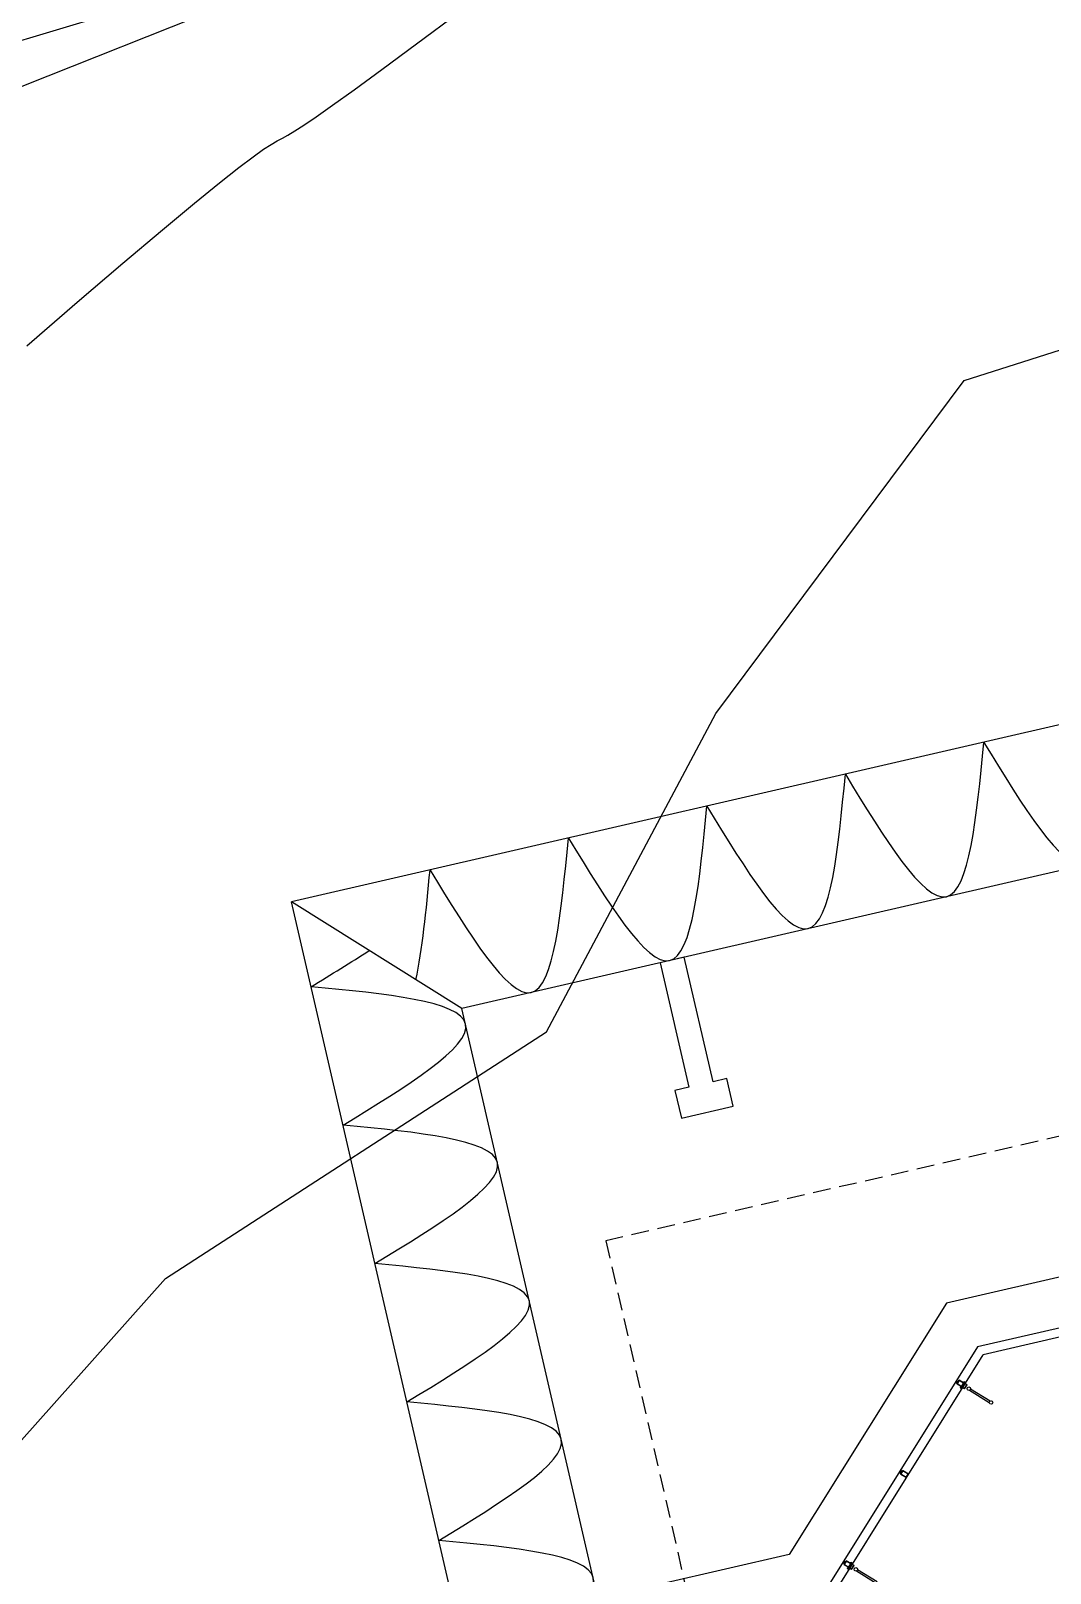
# Model space of a CAD drawing. Extents: x -1592 to 8, y 0 to 418.
# Drawn here: x -1535.48 to -1521.13, y 342.48 to 364.2 of the extents above; entities that cross this region are included whole.
import ezdxf

# ---------------------------------------------------------------- set-up
doc = ezdxf.new("R2010")
doc.units = 0
doc.header["$LTSCALE"] = 0.5
doc.header["$MEASUREMENT"] = 0
doc.linetypes.add('HIDDEN', pattern=[0.375, 0.25, -0.125])
for name, color, linetype in [('columnas', 4, 'CONTINUOUS'), ('DISEÑO-LINEA-PROPIEDAD', 1, 'CONTINUOUS'), ('fib-optica', 2, 'CONTINUOUS'), ('paredes', 1, 'CONTINUOUS'), ('PROYECCIONES', 6, 'HIDDEN'), ('TALUD', 5, 'CONTINUOUS'), ('texturas', 6, 'CONTINUOUS'), ('UCR-CURVAS1', 1, 'CONTINUOUS'), ('ventanas', 1, 'CONTINUOUS'), ('vidrio', 6, 'CONTINUOUS')]:
    doc.layers.add(name, color=color, linetype=linetype)

# ---------------------------------------------------------------- blocks, each defined once
blk = doc.blocks.new('apoymuro-cortina')
at = {"layer": 'vidrio', "color": 1, "linetype": 'Continuous'}
for p, q in [((0, 0), (-0.099, 0)), ((0, -0.057), (0, 0)), ((-0.125, -0.001), (-0.125, -0.057)), ((-0.119, 0), (-0.124, 0)), ((-0.124, -0.057), (-0.119, -0.057)), ((-0.122, -0.01), (-0.122, -0.003)), ((-0.122, -0.032), (-0.122, -0.013)), ((-0.096, -0.032), (-0.122, -0.032)), ((-0.122, -0.035), (-0.096, -0.035)), ((-0.122, -0.044), (-0.122, -0.035)), ((-0.122, -0.054), (-0.122, -0.048)), ((-0.121, -0.003), (-0.12, -0.003)), ((-0.12, -0.01), (-0.121, -0.01)), ((-0.121, -0.013), (-0.119, -0.013)), ((-0.119, -0.045), (-0.121, -0.045)), ((-0.121, -0.047), (-0.12, -0.047)), ((-0.12, -0.055), (-0.121, -0.055)), ((-0.12, -0.003), (-0.12, -0.004)), ((-0.12, -0.009), (-0.12, -0.01)), ((-0.12, -0.047), (-0.12, -0.048)), ((-0.12, -0.054), (-0.12, -0.055)), ((-0.119, -0.004), (-0.119, -0.001)), ((-0.119, -0.012), (-0.119, -0.009)), ((-0.119, -0.048), (-0.119, -0.045)), ((-0.119, -0.057), (-0.119, -0.054)), ((-0.1, -0.001), (-0.1, -0.004)), ((-0.1, -0.009), (-0.1, -0.012)), ((-0.1, -0.045), (-0.1, -0.048)), ((-0.1, -0.054), (-0.1, -0.057)), ((-0.099, -0.013), (-0.097, -0.013)), ((-0.097, -0.045), (-0.099, -0.045)), ((-0.099, -0.057), (-0.094, -0.057)), ((-0.098, -0.003), (-0.097, -0.003)), ((-0.098, -0.004), (-0.098, -0.003)), ((-0.098, -0.01), (-0.098, -0.009)), ((-0.097, -0.01), (-0.098, -0.01)), ((-0.098, -0.047), (-0.097, -0.047)), ((-0.098, -0.048), (-0.098, -0.047)), ((-0.098, -0.055), (-0.098, -0.054)), ((-0.097, -0.055), (-0.098, -0.055)), ((-0.096, -0.003), (-0.096, -0.01)), ((-0.096, -0.013), (-0.096, -0.032)), ((-0.096, -0.035), (-0.096, -0.044)), ((-0.096, -0.048), (-0.096, -0.054)), ((-0.094, -0.057), (0, -0.057)), ((-0.093, -0.003), (-0.093, -0.054)), ((-0.004, -0.003), (-0.093, -0.003)), ((-0.093, -0.055), (-0.004, -0.055)), ((-0.003, -0.054), (-0.003, -0.003))]:
    blk.add_line(p, q, dxfattribs=at)
at = {"layer": 'vidrio', "linetype": 'Continuous'}
for p, q in [((-0.04, 0.002), (-0.04, 0.005)), ((-0.04, 0.005), (0.031, 0.005)), ((0.027, 0.002), (-0.04, 0.002)), ((-0.032, 0.006), (-0.032, 0.008)), ((-0.032, 0.008), (-0.006, 0.008)), ((-0.006, 0.006), (-0.032, 0.006)), ((-0.009, 0.01), (-0.029, 0.01)), ((-0.029, 0.01), (-0.029, 0.008)), ((-0.029, 0.008), (-0.009, 0.008)), ((-0.028, 0.011), (-0.028, 0.02)), ((-0.026, 0.021), (-0.011, 0.021)), ((-0.011, 0.011), (-0.026, 0.011)), ((-0.024, 0.02), (-0.024, 0.011)), ((-0.015, 0.021), (-0.023, 0.021)), ((-0.014, 0.011), (-0.014, 0.02)), ((-0.009, 0.02), (-0.009, 0.011)), ((-0.009, 0.008), (-0.009, 0.01)), ((-0.006, 0.008), (-0.006, 0.006)), ((0.027, -0.059), (0.027, 0.002)), ((0.031, -0.063), (0.031, 0.005)), ((-0.105, -0.044), (-0.113, -0.044)), ((-0.04, -0.059), (0.027, -0.059)), ((-0.04, -0.063), (-0.04, -0.059)), ((0.031, -0.063), (-0.04, -0.063)), ((-0.032, -0.063), (-0.032, -0.065)), ((-0.006, -0.063), (-0.032, -0.063)), ((-0.032, -0.065), (-0.006, -0.065)), ((-0.029, -0.068), (-0.029, -0.065)), ((-0.029, -0.065), (-0.009, -0.065)), ((-0.009, -0.068), (-0.029, -0.068)), ((-0.028, -0.069), (-0.028, -0.078)), ((-0.011, -0.068), (-0.026, -0.068)), ((-0.026, -0.078), (-0.011, -0.078)), ((-0.013, -0.005), (-0.025, -0.005)), ((-0.025, -0.005), (-0.025, -0.052)), ((-0.025, -0.052), (-0.013, -0.052)), ((-0.025, -0.083), (-0.025, -0.078)), ((-0.013, -0.079), (-0.025, -0.079)), ((-0.013, -0.081), (-0.025, -0.081)), ((-0.025, -0.083), (-0.024, -0.084)), ((-0.013, -0.083), (-0.025, -0.083)), ((-0.024, -0.078), (-0.024, -0.069)), ((-0.014, -0.084), (-0.024, -0.084)), ((-0.015, -0.078), (-0.023, -0.078)), ((-0.015, -0.08), (-0.023, -0.08)), ((-0.015, -0.082), (-0.023, -0.082)), ((-0.019, -0.084), (-0.019, -0.084)), ((-0.014, -0.069), (-0.014, -0.078)), ((-0.013, -0.083), (-0.014, -0.084)), ((-0.013, -0.052), (-0.013, -0.005)), ((-0.013, -0.083), (-0.013, -0.078)), ((-0.009, -0.065), (-0.009, -0.068)), ((-0.009, -0.078), (-0.009, -0.069)), ((-0.006, -0.065), (-0.006, -0.063))]:
    blk.add_line(p, q, dxfattribs=at)
at = {"layer": 'vidrio', "color": 1, "linetype": 'Continuous', "extrusion": (0, 0, -1)}
for centre, major_axis, start_param, end_param in [((-0.099, -0.001), (0.000451, -0.000451), 2.356194, 3.926991), ((-0.124, -0.001), (0.000451, -0.000451), 2.356194, 3.926991), ((-0.124, -0.057), (0.000451, 0.000451), 2.356194, 3.926991), ((-0.121, -0.003), (0.000451, -0.000451), 2.356194, 3.926991), ((-0.121, -0.01), (0.000451, 0.000451), 2.356194, 3.926991), ((-0.121, -0.013), (0.000451, -0.000451), 2.356194, 3.926991), ((-0.121, -0.044), (0.000451, 0.000451), 2.356194, 3.926991), ((-0.121, -0.048), (0.000451, -0.000451), 2.356194, 3.926991), ((-0.121, -0.054), (0.000451, 0.000451), 2.356194, 3.926991), ((-0.119, -0.004), (0.000451, 0.000451), 2.356194, 3.926991), ((-0.119, -0.009), (0.000451, -0.000451), 2.356194, 3.926991), ((-0.119, -0.048), (0.000451, 0.000451), 2.356194, 3.926991), ((-0.119, -0.054), (0.000451, -0.000451), 2.356194, 3.926991), ((-0.119, -0.001), (0.000451, -0.000451), 3.926991, 5.497787), ((-0.119, -0.004), (0.000451, -0.000451), -0.785398, 0.785398), ((-0.119, -0.009), (0.000451, -0.000451), 3.926991, 5.497787), ((-0.119, -0.012), (0.000451, -0.000451), -0.785398, 0.785398), ((-0.119, -0.045), (0.000451, -0.000451), 3.926991, 5.497787), ((-0.119, -0.048), (0.000451, -0.000451), -0.785398, 0.785398), ((-0.119, -0.054), (0.000451, -0.000451), 3.926991, 5.497787), ((-0.119, -0.057), (0.000451, -0.000451), -0.785398, 0.785398), ((-0.099, -0.004), (0.000451, 0.000451), 2.356194, 3.926991), ((-0.099, -0.009), (0.000451, -0.000451), 2.356194, 3.926991), ((-0.099, -0.012), (0.000451, 0.000451), 2.356194, 3.926991), ((-0.099, -0.045), (0.000451, -0.000451), 2.356194, 3.926991), ((-0.099, -0.048), (0.000451, 0.000451), 2.356194, 3.926991), ((-0.099, -0.054), (0.000451, -0.000451), 2.356194, 3.926991), ((-0.099, -0.057), (0.000451, 0.000451), 2.356194, 3.926991), ((-0.099, -0.004), (0.000451, -0.000451), -0.785398, 0.785398), ((-0.099, -0.009), (0.000451, -0.000451), 3.926991, 5.497787), ((-0.099, -0.048), (0.000451, -0.000451), -0.785398, 0.785398), ((-0.099, -0.054), (0.000451, -0.000451), 3.926991, 5.497787), ((-0.097, -0.003), (0.000451, 0.000451), 5.497787, 7.068583), ((-0.097, -0.01), (0.000451, -0.000451), -0.785398, 0.785398), ((-0.097, -0.013), (0.000451, -0.000451), 3.926991, 5.497787), ((-0.097, -0.044), (0.000451, -0.000451), -0.785398, 0.785398), ((-0.097, -0.048), (0.000451, 0.000451), 5.497787, 7.068583), ((-0.093, -0.003), (0.000361, 0.000361), 3.926991, 5.497787), ((-0.093, -0.054), (0.000361, 0.000361), 2.356194, 3.926991)]:
    blk.add_ellipse(centre, major_axis=major_axis, ratio=1, start_param=start_param, end_param=end_param, dxfattribs=at)
at = {"layer": 'vidrio', "linetype": 'Continuous', "extrusion": (0, 0, -1)}
for centre, major_axis, start_param, end_param in [((-0.026, 0.016), (0.00325, -0.00325), 3.399063, 4.454918), ((-0.026, 0.015), (0.00325, -0.00325), 0.257471, 1.313326), ((-0.019, 0), (0.0144, -0.0144), 3.678281, 4.175701), ((-0.019, 0.031), (0.0144, 0.0144), 2.107484, 2.604904), ((-0.011, 0.016), (0.00325, -0.00325), 3.399063, 4.454918), ((-0.011, 0.015), (0.00325, -0.00325), 0.257471, 1.313326), ((-0.026, -0.073), (0.00325, 0.00325), 4.96986, 6.025715), ((-0.026, -0.074), (0.00325, 0.00325), 1.828267, 2.884122), ((-0.019, -0.088), (0.0144, 0.0144), 5.249077, 5.746497), ((-0.019, -0.058), (0.0144, -0.0144), 0.536688, 1.034108), ((-0.011, -0.073), (0.00325, 0.00325), 4.96986, 6.025715), ((-0.011, -0.074), (0.00325, 0.00325), 1.828267, 2.884122)]:
    blk.add_ellipse(centre, major_axis=major_axis, ratio=1, start_param=start_param, end_param=end_param, dxfattribs=at)
at = {"layer": 'vidrio', "color": 5, "linetype": 'Continuous', "extrusion": (0, 0, -1)}
for centre, major_axis, start_param, end_param in [((-0.004, -0.003), (0.000361, -0.000361), 3.926991, 5.497787), ((-0.004, -0.054), (0.000361, 0.000361), 0.785398, 2.356194)]:
    blk.add_ellipse(centre, major_axis=major_axis, ratio=1, start_param=start_param, end_param=end_param, dxfattribs=at)

msp = doc.modelspace()

# ---------------------------------------------------------------- linework, layer by layer
at = {"layer": 'columnas', "color": 3}
msp.add_lwpolyline([(-1526.278, 351.156), (-1526.619, 351.078), (-1526.214, 349.324), (-1526.409, 349.279), (-1526.319, 348.889), (-1525.588, 349.058), (-1525.678, 349.448), (-1525.873, 349.403), (-1526.278, 351.156)], dxfattribs=at)
at = {"layer": 'DISEÑO-LINEA-PROPIEDAD'}
msp.add_line((-1527.164, 366.779), (-1537.711, 362.574), dxfattribs=at)
at = {"layer": 'fib-optica'}
msp.add_line((-1540.936, 362.467), (-1495.365, 376.149), dxfattribs=at)
at = {"layer": 'paredes', "color": 6}
msp.add_line((-1513.519, 347.66), (-1522.149, 345.669), dxfattribs=at)
at = {"layer": 'PROYECCIONES', "color": 1, "ltscale": 2}
for p, q in [((-1506.316, 352.023), (-1527.383, 347.163)), ((-1527.383, 347.163), (-1526.128, 341.724))]:
    msp.add_line(p, q, dxfattribs=at)
at = {"layer": 'TALUD'}
for p, q in [((-1505.367, 358.033), (-1531.806, 351.934)), ((-1506.867, 355.634), (-1529.408, 350.434)), ((-1529.283, 340.996), (-1531.806, 351.934)), ((-1529.408, 350.434), (-1531.806, 351.934)), ((-1527.334, 341.445), (-1529.408, 350.434))]:
    msp.add_line(p, q, dxfattribs=at)
at = {"layer": 'texturas', "color": 1}
for p, q in [((-1510.713, 349.026), (-1522.589, 346.286)), ((-1522.589, 346.286), (-1524.8, 342.748)), ((-1524.8, 342.748), (-1527.492, 342.128))]:
    msp.add_line(p, q, dxfattribs=at)
at = {"layer": 'texturas'}
for points in [[(-1522.062, 354.181), (-1520.638, 352.457), (-1520.113, 354.631)], [(-1524.011, 353.732), (-1522.587, 352.008), (-1522.062, 354.181)], [(-1525.96, 353.282), (-1524.536, 351.558), (-1524.011, 353.732)], [(-1527.909, 352.833), (-1526.485, 351.109), (-1525.96, 353.282)], [(-1529.857, 352.383), (-1528.434, 350.659), (-1527.909, 352.833)], [(-1531.081, 348.791), (-1529.357, 350.215), (-1531.531, 350.74)], [(-1530.632, 346.842), (-1528.908, 348.266), (-1531.081, 348.791)], [(-1530.182, 344.894), (-1528.458, 346.318), (-1530.632, 346.842)], [(-1529.733, 342.945), (-1528.009, 344.369), (-1530.182, 344.894)], [(-1529.283, 340.996), (-1527.559, 342.42), (-1529.733, 342.945)]]:
    msp.add_spline(points, degree=3, dxfattribs=at)
for points in [[(-1530.055, 350.839), (-1529.965, 351.252), (-1529.911, 351.817), (-1529.857, 352.383)], [(-1531.531, 350.74), (-1531.249, 350.913), (-1530.966, 351.085), (-1530.714, 351.251)]]:
    msp.add_open_spline(points, degree=3, dxfattribs=at)
at = {"layer": 'UCR-CURVAS1', "color": 6}
for points, elevation in [([(-1535.531, 359.762), (-1534.822, 360.377), (-1534.179, 360.928), (-1533.623, 361.399), (-1533.173, 361.774), (-1532.82, 362.061), (-1532.55, 362.275), (-1532.348, 362.427), (-1532.201, 362.532), (-1532.092, 362.601), (-1532.008, 362.649), (-1531.934, 362.688), (-1531.857, 362.731), (-1531.761, 362.789), (-1531.633, 362.871), (-1531.461, 362.989), (-1531.23, 363.152), (-1530.926, 363.37), (-1530.537, 363.654), (-1530.048, 364.014), (-1529.451, 364.455)], 1218), ([(-1545.492, 323.181), (-1545.457, 323.36), (-1545.393, 323.811), (-1545.346, 324.232), (-1545.393, 324.503), (-1545.479, 325.01), (-1545.656, 325.756), (-1545.828, 326.428), (-1545.743, 327.33), (-1545.652, 327.987), (-1545.511, 328.392), (-1545.423, 328.721), (-1545.157, 329.482), (-1545.012, 329.873), (-1544.833, 330.281), (-1544.437, 331.17), (-1542.27, 335.664), (-1540.506, 338.858), (-1533.582, 346.634), (-1528.219, 350.107), (-1525.834, 354.589), (-1522.34, 359.275), (-1518.596, 360.47), (-1516.209, 360.266)], 1219)]:
    msp.add_lwpolyline(points, dxfattribs=dict(at, elevation=elevation))
at = {"layer": 'ventanas'}
for p in [(-1513.491, 347.538), (-1524.241, 342.086)]:
    msp.add_line(p, (-1522.07, 345.559), dxfattribs=at)
at = {"layer": 'vidrio', "color": 6}
for p, q in [((-1522.149, 345.669), (-1524.36, 342.132)), ((-1522.248, 345.081), (-1521.972, 344.908)), ((-1522.262, 345.06), (-1521.985, 344.887)), ((-1523.23, 343.918), (-1523.223, 343.914)), ((-1524.025, 342.646), (-1524.018, 342.642)), ((-1523.852, 342.516), (-1523.575, 342.343)), ((-1523.839, 342.537), (-1523.562, 342.364))]:
    msp.add_line(p, q, dxfattribs=at)
at = {"layer": 'vidrio', "color": 1, "linetype": 'Continuous'}
for p, q in [((-1523.228, 343.943), (-1523.258, 343.895)), ((-1523.258, 343.894), (-1523.253, 343.892)), ((-1523.254, 343.896), (-1523.25, 343.901)), ((-1523.252, 343.894), (-1523.254, 343.895)), ((-1523.252, 343.895), (-1523.252, 343.894)), ((-1523.252, 343.892), (-1523.251, 343.894)), ((-1523.25, 343.901), (-1523.248, 343.901)), ((-1523.248, 343.901), (-1523.249, 343.9)), ((-1523.248, 343.904), (-1523.244, 343.912)), ((-1523.247, 343.902), (-1523.248, 343.903)), ((-1523.248, 343.899), (-1523.246, 343.902)), ((-1523.244, 343.912), (-1523.222, 343.898)), ((-1523.242, 343.915), (-1523.232, 343.93)), ((-1523.22, 343.901), (-1523.242, 343.915)), ((-1523.235, 343.884), (-1523.236, 343.882)), ((-1523.236, 343.881), (-1523.232, 343.878)), ((-1523.234, 343.883), (-1523.233, 343.884)), ((-1523.233, 343.882), (-1523.234, 343.883)), ((-1523.23, 343.891), (-1523.232, 343.889)), ((-1523.229, 343.887), (-1523.232, 343.882)), ((-1523.232, 343.878), (-1523.152, 343.828)), ((-1523.231, 343.931), (-1523.23, 343.929)), ((-1523.231, 343.888), (-1523.23, 343.889)), ((-1523.23, 343.934), (-1523.227, 343.939)), ((-1523.229, 343.932), (-1523.23, 343.933)), ((-1523.23, 343.889), (-1523.229, 343.888)), ((-1523.228, 343.933), (-1523.229, 343.932)), ((-1523.229, 343.93), (-1523.227, 343.932)), ((-1523.202, 343.924), (-1523.229, 343.881)), ((-1523.227, 343.891), (-1523.229, 343.892)), ((-1523.229, 343.88), (-1523.154, 343.833)), ((-1523.223, 343.94), (-1523.227, 343.943)), ((-1523.222, 343.898), (-1523.227, 343.891)), ((-1523.226, 343.939), (-1523.225, 343.938)), ((-1523.225, 343.938), (-1523.225, 343.937)), ((-1523.224, 343.937), (-1523.223, 343.939)), ((-1523.21, 343.917), (-1523.22, 343.901)), ((-1523.211, 343.922), (-1523.213, 343.92)), ((-1523.212, 343.919), (-1523.211, 343.918)), ((-1523.21, 343.92), (-1523.21, 343.922)), ((-1523.209, 343.92), (-1523.21, 343.92)), ((-1523.206, 343.929), (-1523.208, 343.927)), ((-1523.205, 343.925), (-1523.208, 343.92)), ((-1523.207, 343.926), (-1523.206, 343.927)), ((-1523.122, 343.877), (-1523.206, 343.929)), ((-1523.206, 343.927), (-1523.205, 343.926)), ((-1523.126, 343.877), (-1523.202, 343.924)), ((-1523.153, 343.833), (-1523.126, 343.876)), ((-1523.152, 343.828), (-1523.122, 343.877))]:
    msp.add_line(p, q, dxfattribs=at)
at = {"layer": 'vidrio', "linetype": 'Continuous'}
msp.add_line((-1523.234, 343.896), (-1523.241, 343.9), dxfattribs=at)
at = {"layer": 'vidrio', "color": 6}
for centre in [(-1522.273, 345.082), (-1521.96, 344.886), (-1523.864, 342.538)]:
    msp.add_circle(centre, 0.025, dxfattribs=at)
at = {"layer": 'vidrio', "color": 1, "linetype": 'Continuous', "extrusion": (0, 0, -1)}
for centre, major_axis, start_param, end_param in [((-1523.257, 343.895), (0.000622, 0.000143), 2.356194, 3.926991), ((-1523.253, 343.895), (0.000622, 0.000143), 2.356194, 3.926991), ((-1523.253, 343.892), (0.000143, -0.000622), -0.785398, 0.785398), ((-1523.251, 343.895), (0.000143, -0.000622), 2.356194, 3.926991), ((-1523.251, 343.895), (0.000143, -0.000622), 3.926991, 5.497787), ((-1523.25, 343.901), (0.000143, -0.000622), 2.356194, 3.926991), ((-1523.248, 343.904), (0.000622, 0.000143), 2.356194, 3.926991), ((-1523.249, 343.899), (0.000622, 0.000143), 2.356194, 3.926991), ((-1523.249, 343.899), (0.000143, -0.000622), -0.785398, 0.785398), ((-1523.247, 343.902), (0.000143, -0.000622), 3.926991, 5.497787), ((-1523.236, 343.881), (0.000622, 0.000143), 2.356194, 3.926991), ((-1523.234, 343.884), (0.000143, -0.000622), 2.356194, 3.926991), ((-1523.234, 343.884), (0.000143, -0.000622), 3.926991, 5.497787), ((-1523.232, 343.93), (0.000143, -0.000622), 2.356194, 3.926991), ((-1523.231, 343.888), (0.000622, 0.000143), 2.356194, 3.926991), ((-1523.231, 343.888), (0.000143, -0.000622), -0.785398, 0.785398), ((-1523.23, 343.933), (0.000622, 0.000143), 2.356194, 3.926991), ((-1523.229, 343.93), (0.000143, -0.000622), -0.785398, 0.785398), ((-1523.23, 343.891), (0.000143, -0.000622), 2.356194, 3.926991), ((-1523.229, 343.888), (0.000622, 0.000143), 5.497787, 7.068583), ((-1523.229, 343.88), (0.000497, 0.000115), 2.356194, 3.926991), ((-1523.228, 343.942), (0.000143, -0.000622), 2.356194, 3.926991), ((-1523.228, 343.933), (0.000143, -0.000622), 2.356194, 3.926991), ((-1523.226, 343.939), (0.000143, -0.000622), 2.356194, 3.926991), ((-1523.228, 343.933), (0.000143, -0.000622), 3.926991, 5.497787), ((-1523.227, 343.891), (0.000143, -0.000622), -0.785398, 0.785398), ((-1523.225, 343.937), (0.000622, 0.000143), 2.356194, 3.926991), ((-1523.225, 343.937), (0.000143, -0.000622), -0.785398, 0.785398), ((-1523.223, 343.94), (0.000143, -0.000622), 3.926991, 5.497787), ((-1523.212, 343.919), (0.000622, 0.000143), 2.356194, 3.926991), ((-1523.21, 343.922), (0.000143, -0.000622), 2.356194, 3.926991), ((-1523.211, 343.917), (0.000143, -0.000622), 3.926991, 5.497787), ((-1523.21, 343.922), (0.000143, -0.000622), 3.926991, 5.497787), ((-1523.209, 343.92), (0.000143, -0.000622), -0.785398, 0.785398), ((-1523.208, 343.926), (0.000622, 0.000143), 2.356194, 3.926991), ((-1523.208, 343.926), (0.000143, -0.000622), -0.785398, 0.785398), ((-1523.206, 343.929), (0.000143, -0.000622), 2.356194, 3.926991), ((-1523.206, 343.926), (0.000622, 0.000143), 5.497787, 7.068583), ((-1523.202, 343.923), (0.000497, 0.000115), 3.926991, 5.497787)]:
    msp.add_ellipse(centre, major_axis=major_axis, ratio=1, start_param=start_param, end_param=end_param, dxfattribs=at)
at = {"layer": 'vidrio', "color": 5, "linetype": 'Continuous', "extrusion": (0, 0, -1)}
msp.add_ellipse((-1523.153, 343.833), major_axis=(0.000497, 0.000115), ratio=1, start_param=0.785398, end_param=2.356194, dxfattribs=at)

# ---------------------------------------------------------------- block references
at = {"layer": 'paredes', "color": 6, "rotation": 327.9900000000056}
for p in [(-1522.327, 345.149), (-1523.917, 342.605)]:
    msp.add_blockref('apoymuro-cortina', p, dxfattribs=at)

doc.saveas('drawing.dxf')
